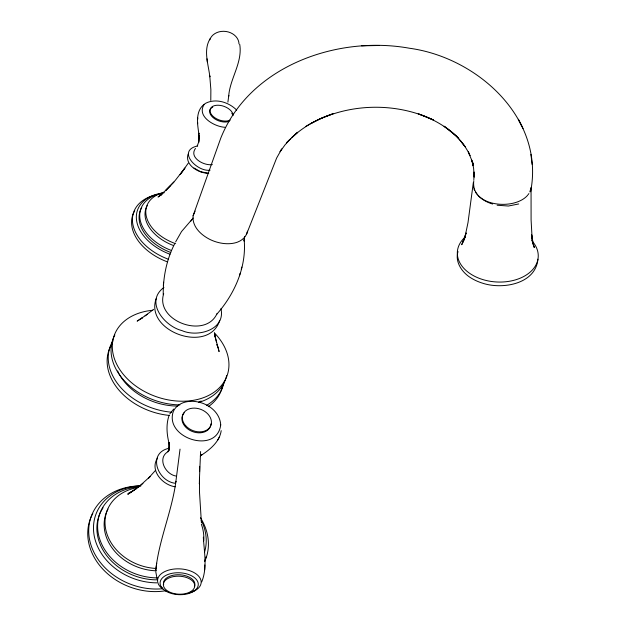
<?xml version="1.0" encoding="UTF-8"?>
<svg xmlns="http://www.w3.org/2000/svg" width="626" height="626" viewBox="0 0 626 626"><rect width="100%" height="100%" fill="white"/><g stroke="black" fill="none" stroke-linecap="round" stroke-linejoin="round"><path stroke-width="0.94" d="M163.237 294.697C163.026 277.318 166.571 259.618 174.513 244.101M199.373 483.123L199.358 483.734L199.483 477.638L199.467 491.629L201.415 522.827M197.167 146.14L198.755 141.867L198.622 142.595L199.029 135.302L198.825 141.507L198.833 133.189L198.974 134.277C197.292 123.791 194.936 109.667 205.837 103.173C216.04 98.086 229.022 102.343 236.691 110.121M169.153 442.723L169.036 448.552L168.95 442.582L169.239 444.014C166.829 434.874 165.898 424.905 168.942 415.797M197.636 123.705L197.667 122.493M197.722 119.167L197.753 117.899M203.333 537.147C204.146 551.897 207.527 567.805 201.721 581.89M200.602 451.534L199.459 478.428M204.671 569.754L204.804 564.973M473.835 179.685L474.109 171.986L474.187 177.111L473.639 168.574L472.348 161.985L473.225 165.726L471.409 159.442L473.225 163.942L468.318 151.86L470.001 155.592C464.531 143.518 455.039 133.753 444.225 126.311M210.782 100.473L210.868 89.698L209.757 75.856L209.851 76.81C208.505 64.533 202.918 49.892 210.289 38.483M163.339 285.683L163.613 282.201M537.93 259.195C535.59 283.969 502.999 289.595 483.233 283.398A42.067 28.647 3.7 0 1 469.68 277.107C461.573 271.676 454.836 261.551 458.013 251.542M473.812 180.656C470.157 206.611 514.314 210.915 527.695 195.21M244.68 236.37L244.14 241.135L244.132 239.437C246.777 266.981 234.476 294.353 216.432 314.62M199.616 471.652L199.631 466.315M227.895 102.124L228.795 95.496L228.693 96.13C229.93 78.516 242.692 62.702 239.742 44.383M221.205 430.641C219.656 441.909 209.702 449.851 200.719 455.634L201.995 454.601L200.273 456.041M473.342 182.448L468.013 222.535L464.782 237.935L466.135 232.966L461.738 244.719L465.063 237.105L462.684 242.356L463.968 240.126M156.703 563.228L155.764 570.403C158.832 539.941 171.884 511.677 175.922 481.371L175.804 482.106L180.038 449.132M473.546 183.621L473.553 187.135M169.043 448.302L168.59 451.158L169.004 448.967L168.23 451.675L169.239 449.304L167.588 451.745M530.934 188.269L529.846 191.869M241.26 269.219L241.863 267.067M239.476 275.706L240.157 273.265M219.687 320.332C209.467 354.512 144.387 331.757 156.148 298.735M530.535 188.864L530.582 191.759C545.176 118.463 477.388 57.506 409.545 48.257C337.117 35.126 249.563 66.106 220.751 138.189L193.105 215.743C191.892 226.808 201.337 235.274 210.422 239.695A28.373 18.553 20.4 0 0 237.739 242.043C242.458 240.157 246.597 236.37 247.473 231.174M188.113 154.043C184.521 164.959 198.27 172.972 207.722 173.261M246.37 234.633L276.629 158.049L281.778 148.957L280.065 151.711L285.104 144.77L290.464 138.878M216.964 313.72C205.242 339.527 154.841 320.872 163.699 293.696M193.105 215.743L195.109 211.087M175.624 241.91L181.524 231.557L193.176 218.028M217.465 440.501L219.656 436.627M157.509 458.122C149.379 470.423 162.666 485.087 175.202 486.778M169.74 413.974L173.668 409.075M188.246 163.183L180.147 174.591L184.92 168.073L175.022 180.711L165.46 190.711L170.687 185.499M528.094 194.663L528.9 193.567M190.93 221.048L192.072 219.515M204.193 104.44C196.188 116.459 214.64 126.843 225.07 127.297M155.279 470.611L148.346 478.342L150.193 476.472L139.05 486.551M173.926 182.088L165.444 190.617L158.034 197.041L162.079 194.287L160.068 195.351L161.727 194.576M195.484 148.409C188.614 157.603 204.162 166.078 212.347 164.575M289.736 139.551L286.418 142.885L297.632 132.274L291.716 137.626M291.724 137.618C303.477 126.655 317.836 118.752 333.055 113.736L320.637 118.525L311.302 123.33M163.918 287.483C144.356 301.74 164.521 326.381 181.9 330.575C197.503 337.625 225.861 329.918 220.939 308.626M153.699 309.338L145.044 315.848M137.11 488.131L142.955 483.428M142.673 317.718L137.149 321.13L147.4 314.236M168.449 451.377C156.821 457.786 165.029 474.132 175.859 476.018M127.884 494.11L136.288 488.695L127.884 494.11L134.449 489.861M305.84 126.405C343.823 103.337 393.511 100.966 433.615 120.067L418.254 113.822C432.707 118.721 446.197 126.468 457.332 136.938L444.17 126.296M140.185 319.049L142.016 318.078M192.346 591.617L194.334 590.584M130.67 492.318L128.612 493.382L131.82 491.77M189.302 592.822L191.689 591.961M518.711 203.951L508.406 206.032L497.138 205.226M169.372 448.177C146.883 452.762 157.282 481.472 175.593 483.335M197.706 145.897C176.156 150.584 197.182 172.205 210.07 170.17M361.593 45.839L379.035 45.479M208.732 173.379L200.289 171.602L194.005 168.003M492.639 204.029C487.278 202.519 482.208 199.702 478.256 195.758M161.461 587.008L162.345 588.025M458.412 138.236L456.722 136.241L465.173 146.719L460.666 140.905M475.314 192.002L477.669 195.007M523.054 128.573L518.328 119.253L521.935 126.382M473.851 188.755L474.578 190.374M217.691 346.468L216.932 344.543L218.247 348.181M533.438 245.212L534.314 247.606L532.632 241.988L533.743 246.534L531.638 234.797L532.233 240.689L531.091 219.898L531.059 187.401M216.44 341.992L214.452 333.979L219.084 351.624L218.419 348.745M157.369 580.318L155.772 571.749M214.46 333.024L215.203 337.007M530.918 154.411L532.092 164.403M207.01 58.805L207.339 62.107M229.1 121.381A12.058 7.222 19.9 0 1 213.051 117.571A12.058 7.222 19.9 0 1 212.738 107.116M231.753 113.196A12.058 7.222 19.9 0 1 232.191 113.971M230.243 120.09A12.066 7.222 19.9 0 1 211.878 115.09A12.066 7.222 19.9 0 1 218.012 105.223A12.066 7.222 19.9 0 1 233.201 115.333M209.773 39.814A14.907 12.215 6.8 0 1 225.947 31.472A14.907 12.215 6.8 0 1 239.007 43.914M170.702 252.474A44.227 29.172 19.1 0 1 141.75 207.558M171.399 250.47A44.282 29.164 19.1 0 1 140.013 219.116A44.282 29.164 19.1 0 1 162.032 193.285M173.363 245.486A39.618 26.042 19.1 0 1 147.376 205.391M175.679 243.686A39.673 26.034 19.2 0 1 146.296 216.346A39.673 26.034 19.2 0 1 164.067 192.425M167.181 261.785A49.822 33.022 19.1 0 1 134.786 210.719M169.959 254.234A46.989 31.003 19.1 0 1 136.445 219.335A46.989 31.003 19.1 0 1 164.035 192.839M168.104 259.141A49.9 32.998 19.1 0 1 132.79 224.03A49.9 32.998 19.1 0 1 156.883 194.623M211.025 423.865A15.001 11.331 21.3 0 1 192.049 431.392A15.001 11.331 21.3 0 1 184.161 412.839M163.668 584.59A15.705 8.999 2.8 0 1 180.006 574.785A15.705 8.999 2.8 0 1 194.365 586.539M163.276 589.309A21.824 12.52 2.9 0 1 165.256 571.358A21.824 12.52 2.9 0 1 196.501 574.206A21.824 12.52 2.9 0 1 192.205 591.946M166.43 591.046A21.824 12.52 2.9 0 1 164.787 590.216M156.437 579.848A54.149 44.336 20.4 0 1 106.224 554.972A54.149 44.336 20.4 0 1 103.063 507.749M157.282 577.892A54.227 44.344 20.4 0 1 98.407 534.174A54.227 44.344 20.4 0 1 138.917 486.778M201.361 524.197A54.227 44.344 20.4 0 1 203.771 540.903M156.523 570.818A48.531 39.626 20.4 0 1 107.993 509.094M156.555 568.486A48.617 39.634 20.4 0 1 105.919 530.269A48.617 39.634 20.4 0 1 138.072 487.513M166.579 590.608A60.957 50.103 20.3 0 1 103.4 569.738A60.957 50.103 20.3 0 1 92.797 513.5M206.009 556.858A60.957 50.103 20.3 0 1 204.545 561.538M156.821 582.845A57.537 47.114 20.4 0 1 94.041 534.894A57.537 47.114 20.4 0 1 140.92 485.886M201.22 520.284A57.537 47.114 20.4 0 1 204.428 552.515M161.923 588.792A61.074 50.111 20.3 0 1 89.706 540.277A61.074 50.111 20.3 0 1 140.107 485.917M200.469 517.749A61.074 50.111 20.3 0 1 204.788 561.24M531.803 240.705A40.51 27.528 3.6 0 1 523.868 276.434A40.51 27.528 3.6 0 1 470.431 273.852A40.51 27.528 3.6 0 1 464.727 237.457M214.358 332.86A59.908 43.515 19.4 0 1 202.902 397.878A59.908 43.515 19.4 0 1 118.087 366.813A59.908 43.515 19.4 0 1 152.705 310.277M222.762 385.248A59.658 43.797 19.3 0 1 208.278 406.697M169.56 415.437A59.658 43.797 19.3 0 1 111.804 344.19M224.124 381.993A59.791 43.789 19.3 0 1 206.384 405.484M171.688 412.213A59.791 43.789 19.3 0 1 112.923 340.818M201.165 401.031A54.368 39.751 19.3 0 1 198.669 402.15M177.807 406.055A54.368 39.751 19.3 0 1 118.83 373.386M118.416 372.572A54.368 39.751 19.3 0 1 117.641 370.928M226.659 375.522A59.76 43.523 19.4 0 1 198.974 402.338M179.92 404.897A59.76 43.523 19.4 0 1 124.574 381.038A59.76 43.523 19.4 0 1 114.848 334.98M220.728 424.897C216.846 454.945 164.129 438.177 173.292 411.532A25.024 18.905 21.3 0 1 185.296 402.072C200.328 398.402 219.656 408.41 220.728 424.897M185.703 425.75A15.008 11.331 21.3 0 0 210.571 426.11A15.008 11.331 21.3 0 0 194.365 408.113A15.008 11.331 21.3 0 0 185.703 425.75M170.413 592.423A15.72 8.991 2.8 0 0 194.741 586.257A15.72 8.991 2.8 0 0 172.033 576.914A15.72 8.991 2.8 0 0 170.413 592.423M168.637 592.509A19.124 10.955 2.8 0 0 198.246 585.028A19.124 10.955 2.8 0 0 170.655 573.627A19.124 10.955 2.8 0 0 168.637 592.509"/></g></svg>
